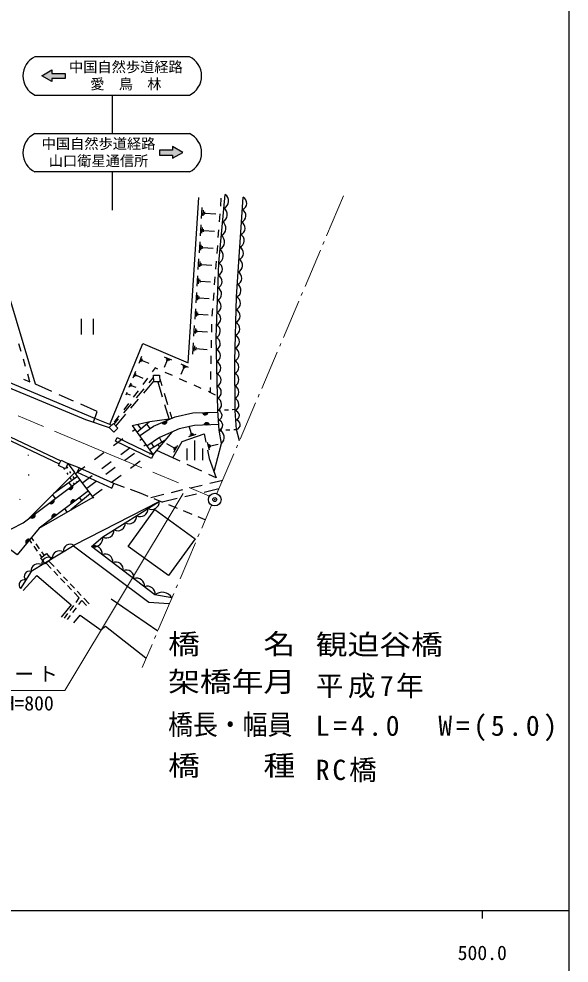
# Model space of a CAD drawing. Units: millimetres, scale not verified. Extents: x 40000 to 680000, y 20000 to 380000.
# Drawn here: x 509319 to 579000, y 198357 to 317934 of the extents above; entities that cross this region are included whole.
import ezdxf
from ezdxf.enums import TextEntityAlignment as Align

# ---------------------------------------------------------------- set-up
doc = ezdxf.new("R2010")
doc.units = ezdxf.units.MM
doc.header["$LTSCALE"] = 1000
doc.header["$PDMODE"] = 32
doc.header["$PDSIZE"] = 500
doc.linetypes.add('CHAIN', pattern=[18.5, 12, -1.5, 3.5, -1.5])
for name, color, linetype, lineweight in [('M-BGD', 7, 'Continuous', 25), ('M-BMK', 2, 'CHAIN', 13), ('M-BMK-HTXT', 7, 'Continuous', 13), ('M-BMK-SRVR', 3, 'Continuous', 25), ('M-STR-HTXT', 7, 'Continuous', 13), ('M-STR-STR1', 1, 'Continuous', 25), ('M-STR-STRC', 7, 'Continuous', 25), ('M-STR-STRD', 7, 'Continuous', 25), ('M-TTL-BAND', 7, 'Continuous', 25)]:
    doc.layers.add(name, color=color, linetype=linetype, lineweight=lineweight)
doc.layers.add('M-OTRS', color=6, linetype='Continuous')
doc.styles.add('ＭＳ ゴシック', font='')
doc.styles.get('ＭＳ ゴシック').set_extended_font_data('MS Gothic')

msp = doc.modelspace()

# ---------------------------------------------------------------- hatches: boundary and pattern name
at = {"layer": 'M-STR-STRC'}
for points in [[(513494, 310397), (513495, 310021), (512209, 310721), (513491, 311479), (513493, 311014), (515160, 311018), (515160, 310397)], [(528784, 300677), (528783, 300301), (530069, 301001), (528787, 301759), (528785, 301294), (527118, 301298), (527118, 300677)]]:
    msp.add_hatch(color=256, dxfattribs=at).paths.add_polyline_path(points)

# ---------------------------------------------------------------- linework, layer by layer
at = {"layer": 'M-BGD'}
for p, q in [((530764, 274388), (532127, 295317)), ((534913, 295221), (534836, 294224)), ((532454, 292649), (532546, 294056)), ((532653, 292990), (532699, 293693)), ((532840, 293154), (532863, 293506)), ((532851, 293330), (534258, 293238)), ((534759, 293227), (534682, 292230)), ((532313, 290476), (532403, 291862)), ((532508, 290811), (532553, 291504)), ((532693, 290973), (532715, 291320)), ((532704, 291146), (534089, 291056)), ((534605, 291233), (534528, 290236)), ((511429, 271672), (506101, 289447)), ((532172, 288324), (532261, 289688)), ((532365, 288654), (532410, 289336)), ((532547, 288813), (532569, 289154)), ((532558, 288984), (533922, 288895)), ((534451, 289239), (534373, 288242)), ((532034, 286192), (532121, 287536)), ((532223, 286517), (532267, 287189)), ((532402, 286674), (532424, 287010)), ((534296, 287245), (534219, 286248)), ((532413, 286842), (533757, 286755)), ((531896, 284081), (531982, 285404)), ((532083, 284401), (532126, 285062)), ((532259, 284555), (532281, 284886)), ((532270, 284721), (533593, 284634)), ((534142, 285251), (534065, 284254)), ((531760, 281989), (531845, 283292)), ((531944, 282304), (531986, 282956)), ((532117, 282457), (532139, 282783)), ((532128, 282620), (533431, 282535)), ((533988, 283257), (533911, 282260)), ((531625, 279918), (531708, 281201)), ((533834, 281263), (533757, 280266)), ((517226, 279970), (517226, 277970)), ((518726, 279970), (518726, 277970)), ((531806, 280228), (531848, 280870)), ((531977, 280378), (531998, 280699)), ((531987, 280539), (533270, 280455)), ((531483, 277746), (531571, 279090)), ((531673, 278071), (531717, 278743)), ((533728, 279266), (533705, 278266)), ((531852, 278228), (531874, 278564)), ((531863, 278396), (533206, 278309)), ((509604, 275822), (509325, 276782)), ((531337, 275492), (531429, 276910)), ((531537, 275835), (531583, 276544)), ((531726, 276001), (531749, 276355)), ((533682, 277267), (533660, 276267)), ((524550, 274348), (524900, 275202)), ((527736, 275138), (528663, 274742)), ((531737, 276178), (533156, 276086)), ((533637, 275267), (533614, 274267)), ((510163, 273901), (509884, 274862)), ((524744, 274517), (524920, 274944)), ((524895, 274580), (524982, 274794)), ((524939, 274687), (525793, 274337)), ((528101, 274709), (527705, 273782)), ((527918, 274924), (528382, 274726)), ((527985, 274758), (528216, 274659)), ((529849, 274236), (530775, 273840)), ((530031, 274021), (530494, 273823)), ((530097, 273855), (530329, 273756)), ((510722, 271981), (510442, 272941)), ((523777, 272466), (524128, 273320)), ((523972, 272636), (524147, 273063)), ((524122, 272699), (524210, 272912)), ((524166, 272806), (525020, 272455)), ((526591, 273732), (526214, 273233)), ((526933, 273579), (526591, 273732)), ((528759, 272764), (527846, 273172)), ((530213, 273806), (529817, 272879)), ((533592, 273268), (533569, 272268)), ((509893, 272303), (510722, 271981)), ((513511, 270747), (511429, 271672)), ((523294, 271288), (523531, 271865)), ((523497, 271373), (523615, 271662)), ((523556, 271517), (524133, 271281)), ((525611, 272435), (525008, 271637)), ((525128, 270541), (526388, 272035)), ((525819, 271861), (526386, 272533)), ((526895, 271965), (527484, 270059)), ((527149, 272333), (527404, 271506)), ((530585, 271949), (529672, 272356)), ((532412, 271134), (531498, 271541)), ((516253, 269529), (514425, 270341)), ((522894, 270315), (523037, 270663)), ((522966, 270489), (523400, 270311)), ((524405, 270839), (523803, 270041)), ((524208, 269949), (525175, 271096)), ((527700, 270551), (528143, 269118)), ((533532, 270634), (533325, 270726)), ((533546, 271268), (533532, 270634)), ((534228, 270297), (533532, 270634)), ((519249, 268198), (517167, 269123)), ((523200, 269243), (522597, 268445)), ((522597, 268038), (523563, 269185)), ((523517, 268629), (524484, 269776)), ((527779, 269103), (528369, 267197)), ((502062, 267932), (514627, 261978)), ((518768, 266861), (519249, 268198)), ((521613, 266370), (522872, 267864)), ((528438, 268162), (528694, 267336)), ((534506, 268349), (534849, 268372)), ((535348, 268406), (535846, 268439)), ((536345, 268473), (536688, 268496)), ((501882, 267521), (514436, 261572)), ((521386, 266601), (521952, 267273)), ((521994, 267647), (521391, 266849)), ((524261, 265602), (525817, 266909)), ((524323, 266587), (524760, 266021)), ((525466, 266614), (525925, 266037)), ((526344, 262723), (528731, 265614)), ((531182, 265398), (530870, 266356)), ((534677, 265862), (535037, 265875)), ((535537, 265892), (536037, 265910)), ((536536, 265927), (536897, 265940)), ((525858, 263394), (527936, 264651)), ((527413, 264335), (527135, 264932)), ((528795, 262337), (529980, 264434)), ((529980, 264434), (532798, 265379)), ((531739, 265315), (530780, 265003)), ((531460, 265356), (530981, 265200)), ((531301, 265437), (531062, 265359)), ((531571, 264544), (531571, 262044)), ((532798, 265379), (533012, 264316)), ((533441, 263319), (533225, 264303)), ((526395, 263719), (526123, 264232)), ((528795, 262337), (526792, 263266)), ((526923, 264038), (527141, 263689)), ((528943, 263600), (528069, 264101)), ((529005, 263709), (528880, 263490)), ((529412, 263912), (528911, 263037)), ((529177, 263756), (528927, 263319)), ((530571, 263544), (530571, 262044)), ((532571, 263544), (532571, 262044)), ((533209, 263336), (533423, 262273)), ((533510, 263592), (533402, 264084)), ((533606, 263742), (533552, 263988)), ((533579, 263865), (534563, 264082)), ((534029, 260617), (534960, 264178)), ((510526, 262625), (510523, 262725)), ((529737, 261908), (528795, 262337)), ((533423, 262273), (534319, 259823)), ((514972, 261079), (515103, 260878)), ((515334, 261247), (515464, 261046)), ((532468, 260666), (530647, 261494)), ((516379, 260464), (510572, 254666)), ((510598, 260126), (510596, 260226)), ((516756, 259967), (513732, 257820)), ((515375, 260459), (515511, 260249)), ((515737, 260627), (515873, 260417)), ((515783, 259830), (515920, 259620)), ((516145, 259998), (516282, 259788)), ((534319, 259823), (533378, 260252)), ((533489, 259138), (535138, 259536)), ((516023, 258774), (515667, 259194)), ((516192, 259201), (516323, 259000)), ((516554, 259369), (516685, 259168)), ((522685, 258588), (521332, 259076)), ((524790, 257828), (523437, 258316)), ((528629, 257964), (530087, 258316)), ((531059, 258551), (532517, 258903)), ((534658, 258408), (532767, 257968)), ((509447, 257059), (509495, 257147)), ((511888, 253447), (518723, 257378)), ((513571, 257660), (513930, 257197)), ((518381, 257829), (515895, 255751)), ((517305, 256930), (516978, 257310)), ((525712, 257452), (524790, 257828)), ((526008, 257331), (527657, 257729)), ((527564, 256697), (526452, 257150)), ((529358, 257176), (527467, 256736)), ((531793, 257742), (530332, 257402)), ((515432, 255486), (515153, 255926)), ((516377, 251339), (527090, 256828)), ((529415, 255941), (528304, 256395)), ((531267, 255186), (530156, 255639)), ((532929, 254508), (532008, 254884)), ((510649, 251935), (510917, 251558)), ((511222, 251855), (510927, 252274)), ((511207, 251150), (511641, 250539)), ((511943, 250834), (511511, 251446)), ((511931, 250131), (512199, 249753)), ((512528, 250006), (512232, 250425)), ((513397, 248343), (512762, 249008)), ((513104, 249271), (513770, 248566)), ((514261, 247440), (513743, 247982)), ((514114, 248202), (514629, 247658)), ((515125, 246536), (514607, 247078)), ((514973, 247294), (515488, 246749)), ((515831, 246386), (516347, 245841)), ((515989, 245633), (515471, 246175)), ((516970, 244607), (516335, 245272)), ((516690, 245478), (517206, 244933)), ((516553, 244035), (516970, 244607)), ((516926, 243765), (517303, 244259)), ((517874, 243661), (517303, 244259)), ((517549, 244569), (518216, 243864)), ((520996, 244474), (526928, 240448)), ((515816, 243025), (516258, 243631)), ((516168, 242771), (516623, 243367)), ((515104, 242050), (515522, 242621)), ((515489, 241879), (515865, 242373))]:
    msp.add_line(p, q, dxfattribs=at)
for points in [[(534960, 264178), (534677, 265862), (534506, 268349), (534303, 277592), (534625, 287024), (535450, 295702)], [(537247, 264495), (536897, 265940), (536689, 268294), (536677, 274618), (536895, 282722), (537733, 295359)], [(470627, 286762), (485866, 280451), (517775, 267188), (520771, 266203)], [(520817, 266572), (525032, 276838), (530764, 274388)], [(521053, 266480), (518930, 267311), (502368, 274301)], [(524606, 265126), (526360, 266337), (529130, 267522), (531355, 268034), (534510, 268148)], [(523654, 266443), (525912, 266929), (528345, 267272)], [(534629, 266554), (531565, 266444), (529627, 265998), (527135, 264932), (525542, 263831)], [(516960, 261067), (515519, 261641), (516299, 260569)], [(503281, 249375), (504637, 250068), (504296, 250517), (507348, 251947), (506857, 252598), (509846, 254119), (517066, 259560)], [(518117, 258176), (511888, 253447), (509107, 250052), (508242, 250704), (506206, 248211), (505534, 248788), (505011, 248232)], [(528709, 244628), (526554, 244979), (518516, 251112), (519949, 252329), (527090, 256828)], [(516301, 251250), (510858, 247963), (509534, 245796)], [(516252, 251221), (525784, 244050), (528327, 243881)], [(509851, 245533), (511588, 247440), (515953, 243711), (514682, 242186)], [(516292, 241465), (517097, 242440), (519724, 240533), (520275, 241042), (525403, 237016)]]:
    msp.add_lwpolyline(points, dxfattribs=at)
for points in [[(526385, 272798), (527147, 272801), (527150, 271966), (526388, 271963)], [(521283, 266705), (520771, 266203), (521347, 265616), (521859, 266119)], [(514659, 262046), (515519, 261641), (515203, 260970), (514343, 261375)], [(526538, 255791), (531635, 252093), (528250, 247429), (523153, 251127)], [(512833, 250241), (513403, 249501), (512656, 248927), (512087, 249667)]]:
    msp.add_lwpolyline(points, close=True, dxfattribs=at)
for centre, radius, start, end in [((534860, 294883), 1010, 294.89705, 54.24723), ((537305, 294594), 876, 291.6443, 60.76248), ((534695, 293147), 1010, 294.89705, 54.24723), ((537200, 293014), 876, 291.6443, 60.76248), ((534530, 291412), 1010, 294.89705, 54.24723), ((537096, 291435), 876, 291.6443, 60.76248), ((536991, 289855), 876, 291.6443, 60.76248), ((534365, 289676), 1010, 294.89705, 54.24723), ((534200, 287940), 1010, 294.89705, 54.24723), ((536886, 288275), 876, 291.6443, 60.76248), ((534230, 286251), 869, 293.15403, 62.93295), ((536781, 286696), 876, 291.6443, 60.76248), ((536676, 285116), 876, 291.6443, 60.76248), ((534176, 284679), 869, 293.15403, 62.93295), ((534123, 283107), 869, 293.15403, 62.93295), ((536571, 283537), 876, 291.6443, 60.76248), ((534069, 281535), 869, 293.15403, 62.93295), ((536466, 281922), 907, 295.12746, 61.78846), ((536422, 280302), 907, 295.12746, 61.78846), ((534015, 279962), 869, 293.15403, 62.93295), ((533961, 278390), 869, 293.15403, 62.93295), ((536379, 278681), 907, 295.12746, 61.78846), ((533976, 276814), 844, 295.2887, 67.22539), ((536335, 277060), 907, 295.12746, 61.78846), ((536291, 275439), 907, 295.12746, 61.78846), ((534010, 275273), 844, 295.2887, 67.22539), ((534044, 273733), 844, 295.2887, 67.22539), ((536303, 273827), 875, 295.48524, 64.73233), ((534078, 272193), 844, 295.2887, 67.22539), ((536306, 272246), 875, 295.48524, 64.73233), ((536309, 270665), 875, 295.48524, 64.73233), ((534112, 270652), 844, 295.2887, 67.22539), ((534145, 269112), 844, 295.2887, 67.22539), ((536312, 269083), 875, 295.48524, 64.73233), ((532931, 268145), 354, 190.86389, 353.26907), ((532931, 268145), 283, 193.08793, 351.04503), ((532931, 268145), 212, 196.83425, 347.2987), ((532931, 268145), 142, 204.54598, 339.58697), ((532931, 268145), 100, 214.86365, 329.26931), ((534410, 267718), 638, 286.45088, 81.40573), ((536642, 267696), 599, 284.56243, 85.54522), ((527723, 266979), 354, 211.95602, 14.3612), ((527723, 266979), 283, 214.18006, 12.13716), ((527723, 266979), 212, 217.92638, 8.39083), ((527723, 266979), 142, 225.63811, 0.6791), ((527723, 266979), 100, 235.95578, 350.36144), ((533099, 266445), 354, 10.86389, 173.26907), ((533099, 266445), 283, 13.08793, 171.04503), ((533099, 266445), 212, 16.83425, 167.2987), ((534496, 266474), 638, 286.45088, 81.40573), ((536746, 266520), 599, 284.56243, 85.54522), ((533099, 266445), 142, 24.54598, 159.58697), ((533099, 266445), 100, 34.86365, 149.26931), ((534346, 264941), 979, 308.8406, 70.26069), ((515819, 258688), 354, 225.79799, 28.20317), ((515819, 258688), 283, 228.02203, 25.97913), ((515819, 258688), 212, 231.76836, 22.2328), ((515819, 258688), 142, 239.48009, 14.52108), ((515819, 258688), 100, 249.79775, 4.20341), ((513423, 256883), 354, 225.79799, 28.20317), ((513423, 256883), 283, 228.02203, 25.97913), ((513423, 256883), 212, 231.76836, 22.2328), ((513423, 256883), 142, 239.48009, 14.52108), ((513423, 256883), 100, 249.79775, 4.20341), ((516230, 256675), 354, 45.99762, 208.4028), ((516230, 256675), 283, 48.22166, 206.17876), ((516230, 256675), 212, 51.96798, 202.43243), ((516230, 256675), 142, 59.67971, 194.7207), ((516230, 256675), 100, 69.99737, 184.40304), ((524702, 255869), 962, 240.9277, 3.49783), ((526130, 256769), 962, 240.9277, 3.49783), ((511027, 255077), 354, 225.79799, 28.20317), ((511027, 255077), 283, 228.02203, 25.97913), ((511027, 255077), 212, 231.76836, 22.2328), ((511027, 255077), 142, 239.48009, 14.52108), ((511027, 255077), 100, 249.79775, 4.20341), ((513840, 254861), 354, 45.99762, 208.4028), ((513840, 254861), 283, 48.22166, 206.17876), ((513840, 254861), 212, 51.96798, 202.43243), ((513840, 254861), 142, 59.67971, 194.7207), ((513840, 254861), 100, 69.99737, 184.40304), ((523273, 254969), 962, 240.9277, 3.49783), ((521845, 254070), 962, 240.9277, 3.49783), ((518823, 252203), 1134, 254.31757, 6.35573), ((520417, 253170), 962, 240.9277, 3.49783), ((510539, 251715), 354, 59.47368, 221.87886), ((510539, 251715), 283, 61.69772, 219.65482), ((510539, 251715), 212, 65.44405, 215.90849), ((510539, 251715), 142, 73.15578, 208.19676), ((510539, 251715), 100, 83.47344, 197.8791), ((515818, 250513), 882, 56.79124, 185.46613), ((518907, 250235), 960, 351.28194, 114.03455), ((514457, 249691), 882, 56.79124, 185.46613), ((520247, 249213), 960, 351.28194, 114.03455), ((511736, 248047), 882, 56.79124, 185.46613), ((513097, 248869), 882, 56.79124, 185.46613), ((521587, 248191), 960, 351.28194, 114.03455), ((510657, 247341), 653, 72.1292, 225.03451), ((522926, 247169), 960, 351.28194, 114.03455), ((509995, 246258), 653, 72.1292, 225.03451), ((524266, 246147), 960, 351.28194, 114.03455), ((525605, 245125), 960, 351.28194, 114.03455), ((527480, 243874), 1442, 31.51287, 129.94661)]:
    msp.add_arc(centre, radius, start, end, dxfattribs=at)
at = {"layer": 'M-BMK'}
msp.add_line((462657, 287205), (533456, 257505), dxfattribs=at)
at = {"layer": 'M-BMK-HTXT'}
for p, q in [((550444, 295513), (548296, 290465)), ((547983, 289728), (547826, 289360)), ((547513, 288624), (545556, 284023)), ((545242, 283287), (545086, 282919)), ((544773, 282183), (542815, 277582)), ((542502, 276846), (542345, 276478)), ((542032, 275742), (540075, 271141)), ((539762, 270405), (539605, 270037)), ((539292, 269300), (537334, 264699)), ((537021, 263963), (536865, 263595)), ((536551, 262859), (534404, 257811)), ((533724, 256368), (532473, 253440)), ((532159, 252705), (532002, 252337)), ((531688, 251601), (529724, 247003)), ((528938, 245164), (526974, 240566)), ((529409, 246267), (529252, 245899)), ((526660, 239830), (526503, 239462)), ((526188, 238726), (524938, 235799))]:
    msp.add_line(p, q, dxfattribs=at)
at = {"layer": 'M-BMK-SRVR'}
msp.add_circle((534121, 257062), 800, dxfattribs=at)
at = {"layer": 'M-OTRS'}
msp.add_point((534121, 257062), dxfattribs=at)
at = {"layer": 'M-STR-HTXT'}
msp.add_lwpolyline([(530105, 257832), (515136, 232884), (485740, 232884)], dxfattribs=at)
at = {"layer": 'M-STR-STR1'}
for p, q in [((523654, 266443), (526344, 262723)), ((523698, 265707), (524016, 265942)), ((521288, 263920), (522493, 264813)), ((524629, 264563), (524879, 264748)), ((522220, 262776), (523424, 263670)), ((525145, 263850), (525395, 264035)), ((518878, 262133), (520083, 263026)), ((519810, 260990), (521015, 261883)), ((522735, 262063), (523940, 262956)), ((523464, 261055), (524669, 261949)), ((525874, 262842), (526123, 263027)), ((516469, 260346), (517673, 261240)), ((520326, 260276), (521531, 261170)), ((518829, 257239), (516299, 260569)), ((517400, 259203), (518605, 260096)), ((521054, 259269), (522259, 260162)), ((517916, 258489), (519121, 259383)), ((518644, 257482), (519849, 258375))]:
    msp.add_line(p, q, dxfattribs=at)
at = {"layer": 'M-STR-STRC'}
for p, q in [((530921, 313137), (511357, 313137)), ((511357, 308277), (530921, 308277)), ((521139, 308277), (521139, 303417)), ((511357, 303417), (530921, 303417)), ((530921, 298557), (511357, 298557)), ((521139, 298557), (521139, 293697))]:
    msp.add_line(p, q, dxfattribs=at)
for points in [[(513494, 310397), (513495, 310021), (512209, 310721), (513491, 311479), (513493, 311014), (515160, 311018), (515160, 310397)], [(528784, 300677), (528783, 300301), (530069, 301001), (528787, 301759), (528785, 301294), (527118, 301298), (527118, 300677)]]:
    msp.add_lwpolyline(points, close=True, dxfattribs=at)
for centre, start, end in [((512518, 310707), 115.53815, 244.46185), ((529760, 310707), 295.53815, 64.46185), ((512518, 300987), 115.53815, 244.46185), ((529760, 300987), 295.53815, 64.46185)]:
    msp.add_arc(centre, 2693, start, end, dxfattribs=at)
at = {"layer": 'M-STR-STRD'}
for points in [[(521775, 264936), (526344, 262723), (526117, 262254), (521548, 264467)], [(521332, 259076), (516960, 261067), (516708, 260516), (521081, 258525)]]:
    msp.add_lwpolyline(points, close=True, dxfattribs=at)
at = {"layer": 'M-TTL-BAND'}
for p, q in [((579000, 20000), (579000, 370000)), ((40000, 205000), (579000, 205000)), ((568000, 205000), (568000, 204000))]:
    msp.add_line(p, q, dxfattribs=at)

# ---------------------------------------------------------------- texts
at = {"layer": 'M-STR-HTXT', "style": 'ＭＳ ゴシック'}
for s, width, p in [('橋\u3000\u3000名', 1.15, (528211, 236712)), ('観迫谷橋', 1.15, (546912, 236653)), ('架橋年月', 1.15, (528211, 231945)), ('橋長・幅員', 0.9, (528211, 226520)), ('橋\u3000\u3000種', 1.15, (528211, 221329))]:
    msp.add_text(s, height=2566, dxfattribs=dict(at, width=width)).set_placement(p, align=Align.BOTTOM_LEFT)
msp.add_text('L=11.3 W=1000\u3000H=800', height=1833, dxfattribs=at).set_placement((501264, 231270), align=Align.MIDDLE_CENTER)
for s, insert, char_height, attachment_point in [('\\T1.2;ボックスカルバート', (501250, 234879), 1833, 5), ('\\T1.16;平成7年', (546912, 231885), 2566, 7), ('\\T1.27;L=4.0\u3000W=(5.0)', (546912, 226461), 2566, 7), ('\\T1.21;RC橋', (546912, 221270), 2566, 7)]:
    msp.add_mtext(s, dxfattribs=dict(at, insert=insert, char_height=char_height, attachment_point=attachment_point))
at = {"layer": 'M-STR-STRC', "style": 'ＭＳ ゴシック'}
for s, p in [('中国自然歩道経路', (522870, 310798)), ('愛\u3000鳥\u3000林', (522870, 308621)), ('中国自然歩道経路', (519408, 301079)), ('山口衛星通信所', (519408, 298901))]:
    msp.add_text(s, height=1320, dxfattribs=at).set_placement(p, align=Align.BOTTOM_CENTER)
at = {"layer": 'M-TTL-BAND', "style": 'ＭＳ ゴシック'}
msp.add_text('500.0', height=1833, dxfattribs=at).set_placement((568000, 198195), align=Align.BOTTOM_CENTER)

doc.saveas('drawing.dxf')
